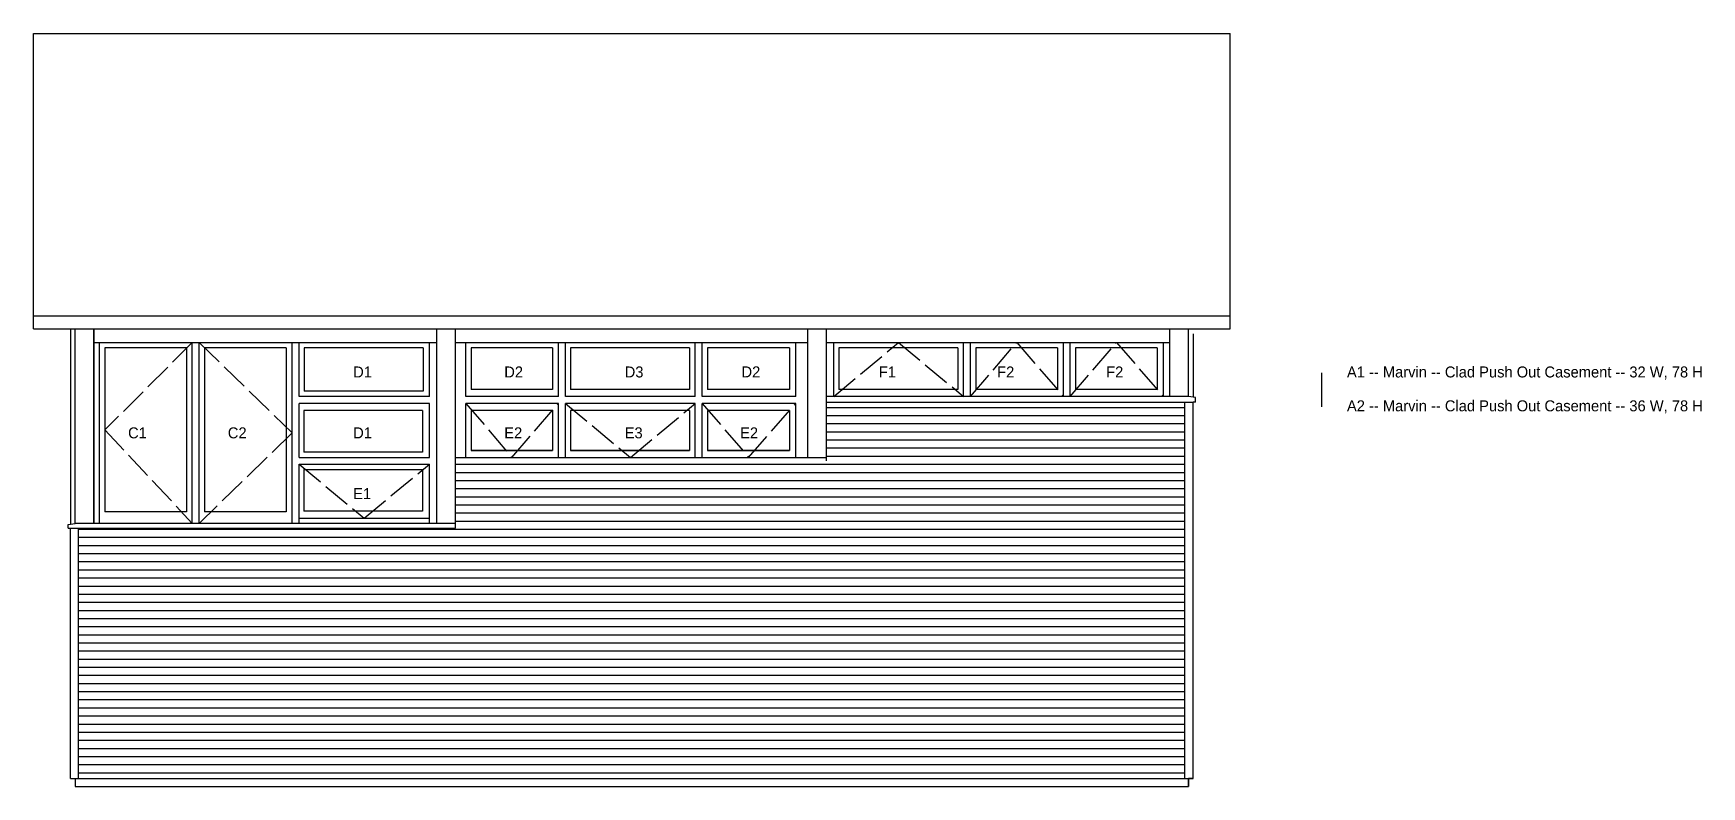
# Model space of a CAD drawing. Header units: inches. Extents: x 683 to 9370, y 1327 to 3956.
# Drawn here: x 4188 to 4908, y 1815 to 2139 of the extents above; entities that cross this region are included whole.
import ezdxf

# ---------------------------------------------------------------- set-up
doc = ezdxf.new("R2010")
doc.units = ezdxf.units.IN
doc.header["$MEASUREMENT"] = 0
doc.linetypes.add('ACAD_ISO02W100', pattern=[15, 12, -3])
for name, color, linetype in [('const', 253, 'Continuous'), ('e1', 253, 'Continuous'), ('e2', 251, 'Continuous'), ('glassSwing', 172, 'ACAD_ISO02W100'), ('walls', 7, 'Continuous')]:
    doc.layers.add(name, color=color, linetype=linetype)

msp = doc.modelspace()

# ---------------------------------------------------------------- linework, layer by layer
for p, q in [((4743.78, 1993.12), (4743.78, 1978.52)), ((4206.47, 1818.22), (4206.47, 1814.72)), ((4206.47, 1814.72), (4686.47, 1814.72)), ((4686.47, 1814.72), (4686.47, 1818.22))]:
    msp.add_line(p, q)
at = {"layer": 'e1'}
for p, q in [((4188.47, 2017.72), (4704.47, 2017.72)), ((4188.47, 2012.03), (4704.47, 2012.03)), ((4214.47, 1928.22), (4214.47, 2012.03)), ((4362.45, 1928.22), (4362.45, 2012.03)), ((4370.45, 1926.22), (4370.45, 2012.03)), ((4522.44, 1956.68), (4522.44, 2012.03)), ((4530.44, 1955.22), (4530.44, 2012.03)), ((4678.47, 1982.93), (4678.47, 2012.03)), ((4686.47, 1982.93), (4530.44, 1982.93)), ((4530.44, 1980.52), (4688.47, 1980.52)), ((4370.45, 1956.68), (4530.44, 1956.68)), ((4370.45, 1953.72), (4530.44, 1953.72)), ((4370.45, 1928.22), (4206.47, 1928.22)), ((4203.47, 1926.22), (4204.47, 1926.22)), ((4204.47, 1926.22), (4370.45, 1926.22))]:
    msp.add_line(p, q, dxfattribs=at)
at = {"layer": 'e2'}
for p, q in [((4204.47, 2012.03), (4204.47, 1927.89)), ((4214.47, 2012.03), (4214.47, 1928.03)), ((4688.47, 2009.99), (4688.47, 1982.6)), ((4214.47, 2006.18), (4362.45, 2006.18)), ((4217, 1928.22), (4217, 2006.18)), ((4254.5, 2003.93), (4219.25, 2003.93)), ((4219.25, 2003.93), (4219.25, 1933.13)), ((4254.5, 2003.93), (4254.5, 1933.13)), ((4257, 1928.22), (4257, 2006.18)), ((4260, 1928.22), (4260, 2006.18)), ((4262.25, 2003.93), (4262.25, 1933.13)), ((4297.5, 2003.93), (4262.25, 2003.93)), ((4297.5, 2003.93), (4297.5, 1933.13)), ((4300, 1928.22), (4300, 2006.18)), ((4303, 1982.93), (4303, 2006.18)), ((4356.5, 2003.93), (4305.25, 2003.93)), ((4305.25, 2003.93), (4305.25, 1985.18)), ((4356.5, 2003.93), (4356.5, 1985.18)), ((4359.21, 1982.93), (4359.21, 2006.18)), ((4370.45, 2006.18), (4522.44, 2006.18)), ((4374.98, 1982.93), (4374.98, 2006.18)), ((4412.36, 2003.93), (4377.23, 2003.93)), ((4377.23, 2003.93), (4377.23, 1985.93)), ((4412.36, 2003.93), (4412.36, 1985.93)), ((4414.86, 1982.93), (4414.86, 2006.18)), ((4417.86, 1982.93), (4417.86, 2006.18)), ((4471.36, 2003.93), (4420.11, 2003.93)), ((4420.11, 2003.93), (4420.11, 1985.93)), ((4471.36, 2003.93), (4471.36, 1985.93)), ((4473.86, 1982.93), (4473.86, 2006.18)), ((4476.86, 1982.93), (4476.86, 2006.18)), ((4514.48, 2003.93), (4479.11, 2003.93)), ((4479.11, 2003.93), (4479.11, 1985.93)), ((4514.48, 2003.93), (4514.48, 1985.93)), ((4517.19, 1982.93), (4517.19, 2006.18)), ((4530.44, 2006.18), (4678.47, 2006.18)), ((4533.55, 1982.93), (4533.55, 2006.18)), ((4587.05, 2003.93), (4535.8, 2003.93)), ((4535.8, 2003.93), (4535.8, 1985.93)), ((4587.05, 2003.93), (4587.05, 1985.93)), ((4589.55, 1982.93), (4589.55, 2006.18)), ((4592.55, 1982.93), (4592.55, 2006.18)), ((4630.05, 2003.93), (4594.8, 2003.93)), ((4594.8, 2003.93), (4594.8, 1985.93)), ((4630.05, 2003.93), (4630.05, 1985.93)), ((4632.55, 1982.93), (4632.55, 2006.18)), ((4635.55, 1982.93), (4635.55, 2006.18)), ((4673.05, 2003.93), (4637.8, 2003.93)), ((4637.8, 2003.93), (4637.8, 1985.93)), ((4673.05, 2003.93), (4673.05, 1985.93)), ((4675.76, 1982.93), (4675.76, 2006.18)), ((4412.36, 1985.93), (4377.23, 1985.93)), ((4471.36, 1985.93), (4420.11, 1985.93)), ((4514.48, 1985.93), (4479.11, 1985.93)), ((4587.05, 1985.93), (4535.8, 1985.93)), ((4630.05, 1985.93), (4594.8, 1985.93)), ((4673.05, 1985.93), (4637.8, 1985.93)), ((4359.21, 1982.93), (4303, 1982.93)), ((4359.21, 1979.93), (4303, 1979.93)), ((4303, 1956.68), (4303, 1979.93)), ((4356.5, 1985.18), (4305.25, 1985.18)), ((4359.21, 1956.68), (4359.21, 1979.93)), ((4414.86, 1982.93), (4374.98, 1982.93)), ((4414.86, 1979.93), (4374.98, 1979.93)), ((4374.98, 1956.68), (4374.98, 1979.93)), ((4414.86, 1956.68), (4414.86, 1979.93)), ((4473.86, 1982.93), (4417.86, 1982.93)), ((4473.86, 1979.93), (4417.86, 1979.93)), ((4417.86, 1956.68), (4417.86, 1979.93)), ((4473.86, 1956.68), (4473.86, 1979.93)), ((4517.19, 1982.93), (4476.86, 1982.93)), ((4517.19, 1979.93), (4476.86, 1979.93)), ((4476.86, 1956.68), (4476.86, 1979.93)), ((4517.19, 1956.68), (4517.19, 1979.93)), ((4530.44, 1978.22), (4684.97, 1978.22)), ((4684.97, 1818.22), (4684.97, 1980.52)), ((4356.29, 1976.93), (4305.04, 1976.93)), ((4305.04, 1976.93), (4305.04, 1958.93)), ((4356.29, 1976.93), (4356.29, 1958.93)), ((4412.36, 1976.93), (4377.23, 1976.93)), ((4377.23, 1976.93), (4377.23, 1959.68)), ((4412.36, 1976.93), (4412.36, 1959.68)), ((4471.36, 1976.93), (4420.11, 1976.93)), ((4420.11, 1976.93), (4420.11, 1959.68)), ((4471.36, 1976.93), (4471.36, 1959.68)), ((4514.48, 1976.93), (4479.11, 1976.93)), ((4479.11, 1976.93), (4479.11, 1959.68)), ((4514.48, 1976.93), (4514.48, 1959.68)), ((4530.44, 1974.72), (4684.97, 1974.72)), ((4530.44, 1971.22), (4684.97, 1971.22)), ((4530.44, 1967.72), (4684.97, 1967.72)), ((4530.44, 1964.22), (4684.97, 1964.22)), ((4303, 1956.68), (4359.21, 1956.68)), ((4356.29, 1958.93), (4305.04, 1958.93)), ((4377.23, 1959.68), (4412.36, 1959.68)), ((4412.36, 1959.68), (4377.23, 1959.68)), ((4420.11, 1959.68), (4471.36, 1959.68)), ((4471.36, 1959.68), (4420.11, 1959.68)), ((4479.11, 1959.68), (4514.48, 1959.68)), ((4514.48, 1959.68), (4479.11, 1959.68)), ((4530.44, 1960.72), (4684.97, 1960.72)), ((4530.44, 1957.22), (4684.97, 1957.22)), ((4303, 1953.72), (4359.21, 1953.72)), ((4303, 1928.22), (4303, 1953.72)), ((4305.04, 1951.47), (4356.29, 1951.47)), ((4305.04, 1951.47), (4305.04, 1933.47)), ((4356.29, 1951.47), (4356.29, 1933.47)), ((4359.21, 1928.22), (4359.21, 1953.72)), ((4370.45, 1953.72), (4684.97, 1953.72)), ((4370.45, 1950.22), (4684.97, 1950.22)), ((4370.45, 1946.72), (4684.97, 1946.72)), ((4370.45, 1943.22), (4684.97, 1943.22)), ((4370.45, 1939.72), (4684.97, 1939.72)), ((4370.45, 1936.22), (4684.97, 1936.22)), ((4254.5, 1933.13), (4219.25, 1933.13)), ((4297.5, 1933.13), (4262.25, 1933.13)), ((4303, 1930.47), (4359.21, 1930.47)), ((4356.29, 1933.47), (4305.04, 1933.47)), ((4370.45, 1932.72), (4684.97, 1932.72)), ((4370.45, 1929.22), (4684.97, 1929.22)), ((4207.97, 1818.22), (4207.97, 1926.17)), ((4207.97, 1925.72), (4684.97, 1925.72)), ((4207.97, 1922.22), (4684.97, 1922.22)), ((4207.97, 1918.72), (4684.97, 1918.72)), ((4207.97, 1915.22), (4684.97, 1915.22)), ((4207.97, 1911.72), (4684.97, 1911.72)), ((4207.97, 1908.22), (4684.97, 1908.22)), ((4207.97, 1904.72), (4684.97, 1904.72)), ((4207.97, 1901.22), (4684.97, 1901.22)), ((4207.97, 1897.72), (4684.97, 1897.72)), ((4207.97, 1894.22), (4684.97, 1894.22)), ((4207.97, 1890.72), (4684.97, 1890.72)), ((4207.97, 1887.22), (4684.97, 1887.22)), ((4207.97, 1883.72), (4684.97, 1883.72)), ((4207.97, 1880.22), (4684.97, 1880.22)), ((4207.97, 1876.72), (4684.97, 1876.72)), ((4207.97, 1873.22), (4684.97, 1873.22)), ((4207.97, 1869.72), (4684.97, 1869.72)), ((4207.97, 1866.22), (4684.97, 1866.22)), ((4207.97, 1862.72), (4684.97, 1862.72)), ((4207.97, 1859.22), (4684.97, 1859.22)), ((4207.97, 1855.72), (4684.97, 1855.72)), ((4207.97, 1852.22), (4684.97, 1852.22)), ((4207.97, 1848.72), (4684.97, 1848.72)), ((4207.97, 1845.22), (4684.97, 1845.22)), ((4207.97, 1841.72), (4684.97, 1841.72)), ((4207.97, 1838.22), (4684.97, 1838.22)), ((4207.97, 1834.72), (4684.97, 1834.72)), ((4207.97, 1831.22), (4684.97, 1831.22)), ((4207.97, 1827.72), (4684.97, 1827.72)), ((4207.97, 1824.22), (4684.97, 1824.22)), ((4207.97, 1820.72), (4684.97, 1820.72)), ((4206.47, 1818.22), (4688.47, 1818.22)), ((4206.47, 1818.22), (4206.47, 1814.72)), ((4214.47, 1814.72), (4678.47, 1814.72)), ((4686.47, 1818.22), (4686.47, 1814.72))]:
    msp.add_line(p, q, dxfattribs=at)
at = {"layer": 'glassSwing'}
for p, q in [((4257, 2006.18), (4219.25, 1968.53)), ((4260, 2006.18), (4300, 1967.2)), ((4533.55, 1982.93), (4561.43, 2006.18)), ((4561.43, 2006.18), (4589.55, 1982.93)), ((4592.55, 1982.93), (4612.43, 2006.18)), ((4612.43, 2006.18), (4632.55, 1982.93)), ((4635.55, 1982.93), (4655.43, 2006.18)), ((4655.43, 2006.18), (4675.76, 1982.93)), ((4374.98, 1979.93), (4394.8, 1956.68)), ((4394.8, 1956.68), (4414.86, 1979.93)), ((4417.86, 1979.93), (4445.86, 1956.68)), ((4445.86, 1956.68), (4473.86, 1979.93)), ((4476.86, 1979.93), (4496.8, 1956.68)), ((4496.8, 1956.68), (4517.19, 1979.93)), ((4219.25, 1968.53), (4257, 1928.22)), ((4300, 1967.2), (4260, 1928.22)), ((4303, 1953.72), (4331.1, 1930.47)), ((4331.1, 1930.47), (4359.21, 1953.72))]:
    msp.add_line(p, q, dxfattribs=at)
at = {"layer": 'walls'}
for p, q in [((4188.47, 2139.47), (4704.47, 2139.47)), ((4188.47, 2012.03), (4188.47, 2139.47)), ((4704.47, 2012.03), (4704.47, 2139.47)), ((4206.47, 1928.22), (4206.47, 2012.03)), ((4686.47, 1982.93), (4686.47, 2012.03)), ((4689.47, 1982.43), (4686.47, 1982.93)), ((4688.47, 1818.22), (4688.47, 1980.52)), ((4689.47, 1980.52), (4688.47, 1980.52)), ((4689.47, 1980.52), (4689.47, 1982.43)), ((4203.47, 1927.72), (4206.47, 1928.22)), ((4203.47, 1926.22), (4203.47, 1927.72)), ((4204.47, 1818.22), (4204.47, 1926.22)), ((4204.47, 1818.22), (4206.47, 1818.22)), ((4688.47, 1818.22), (4686.47, 1818.22))]:
    msp.add_line(p, q, dxfattribs=at)

# ---------------------------------------------------------------- texts
at = {"layer": 'const', "width": 1805.7748, "attachment_point": 1}
for s, insert, char_height in [('D1', (4326.35, 1995.86), 4.736), ('D2', (4391.5, 1995.86), 4.736), ('D3', (4443.42, 1995.86), 4.736), ('D2', (4493.77, 1995.9), 4.736), ('F1', (4552.99, 1995.86), 4.736), ('F2', (4603.99, 1995.86), 4.736), ('F2', (4650.99, 1995.86), 4.736), ('A1 -- Marvin -- Clad Push Out Casement -- 32 W, 78 H', (4754.82, 1995.86), 4.7359), ('A2 -- Marvin -- Clad Push Out Casement -- 36 W, 78 H', (4754.82, 1981.26), 4.7359), ('C1', (4229.31, 1969.61), 4.736), ('C2', (4272.31, 1969.61), 4.736), ('D1', (4326.35, 1969.61), 4.736), ('E2', (4391.5, 1969.61), 4.736), ('E3', (4443.42, 1969.61), 4.736), ('E2', (4493.17, 1969.61), 4.736), ('E1', (4326.35, 1943.4), 4.736)]:
    msp.add_mtext(s, dxfattribs=dict(at, insert=insert, char_height=char_height))

doc.saveas('drawing.dxf')
